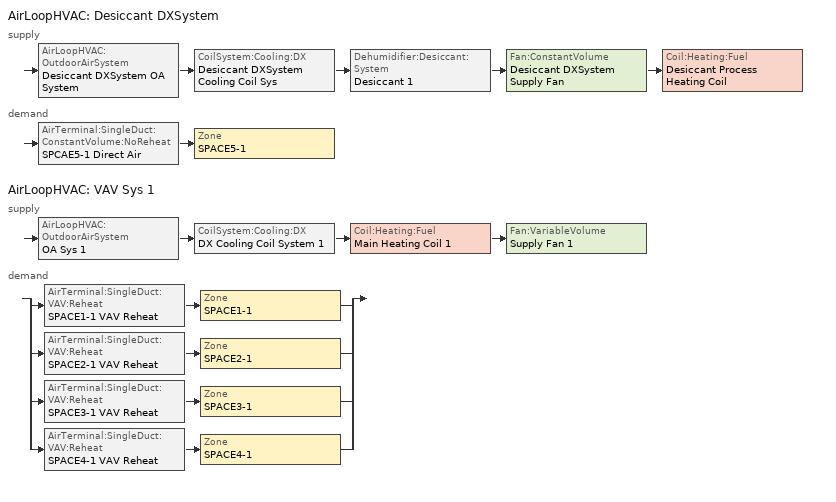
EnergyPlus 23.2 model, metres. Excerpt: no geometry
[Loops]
AirLoopHVAC 'Desiccant DXSystem'
 supply: AirLoopHVAC:OutdoorAirSystem 'Desiccant DXSystem OA System' > CoilSystem:Cooling:DX 'Desiccant DXSystem Cooling Coil Sys' > Dehumidifier:Desiccant:System 'Desiccant 1' > Fan:ConstantVolume 'Desiccant DXSystem Supply Fan' > Coil:Heating:Fuel 'Desiccant Process Heating Coil'
 demand: AirTerminal:SingleDuct:ConstantVolume:NoReheat 'SPCAE5-1 Direct Air' > Zone 'SPACE5-1'
AirLoopHVAC 'VAV Sys 1'
 supply: AirLoopHVAC:OutdoorAirSystem 'OA Sys 1' > CoilSystem:Cooling:DX 'DX Cooling Coil System 1' > Coil:Heating:Fuel 'Main Heating Coil 1' > Fan:VariableVolume 'Supply Fan 1'
 demand: split
  | AirTerminal:SingleDuct:VAV:Reheat 'SPACE1-1 VAV Reheat' > Zone 'SPACE1-1'
  | AirTerminal:SingleDuct:VAV:Reheat 'SPACE2-1 VAV Reheat' > Zone 'SPACE2-1'
  | AirTerminal:SingleDuct:VAV:Reheat 'SPACE3-1 VAV Reheat' > Zone 'SPACE3-1'
  | AirTerminal:SingleDuct:VAV:Reheat 'SPACE4-1 VAV Reheat' > Zone 'SPACE4-1'
[AirLoopHVAC]
Name | Design supply air flow rate
Desiccant DXSystem | 1.05
VAV Sys 1 | 2.5893
[AirLoopHVAC:ReturnPlenum]
Return-Plenum-1: Zone=PLENUM-1
[AirTerminal:SingleDuct:ConstantVolume:NoReheat]
SPCAE5-1 Direct Air: Availability schedule=Constant; Maximum air flow rate=1.05
[AirTerminal:SingleDuct:VAV:Reheat] Availability schedule=FanAvailSched; Constant minimum air flow fraction=0.3; Convergence tolerance=0.001; Damper heating action=ReverseWithLimits; Maximum flow fraction during reheat=Autosize; Maximum flow per zone floor area during reheat=Autosize; Maximum hot water or steam flow rate=0; Minimum hot water or steam flow rate=0; Zone minimum air flow input method=Constant
Name | Maximum air flow rate | Reheat coil
SPACE1-1 VAV Reheat | 0.49338 | SPACE1-1 Zone Coil
SPACE2-1 VAV Reheat | 0.37821 | SPACE2-1 Zone Coil
SPACE3-1 VAV Reheat | 0.64622 | SPACE3-1 Zone Coil
SPACE4-1 VAV Reheat | 0.52176 | SPACE4-1 Zone Coil
[Coil:Cooling:DX:SingleSpeed]
Desiccant DXSystem Cooling Coil: 2023 rated evaporator fan power per volume flow rate=934.4; Availability schedule=FanAvailSched; Condenser type=AirCooled; Energy input ratio function of flow fraction curve=HPACCOOLEIRFFF; Energy input ratio function of temperature curve=HPACCOOLEIRFT; Gross rated cooling cop=3.5; Gross rated sensible heat ratio=0.68; Gross rated total cooling capacity=22000; Latent capacity time constant=45; Maximum cycling rate=4; Nominal time for condensate removal to begin=1000; Part load fraction correlation curve=HPACCOOLPLFFPLR; Rated air flow rate=1.05; Ratio of initial moisture evaporation rate and steady state latent capacity=0.4; Total cooling capacity function of flow fraction curve=HPACCoolCapFFF; Total cooling capacity function of temperature curve=HPACCoolCapFT
[Coil:Cooling:DX:TwoSpeed]
Main Cooling Coil 1: Availability schedule=FanAvailSched; Energy input ratio function of flow fraction curve=PackagedRatedCoolEIRFFlow; Energy input ratio function of temperature curve=VarSpeedCoolEIRFT; High speed gross rated cooling cop=3; High speed gross rated total cooling capacity=42861; High speed rated air flow rate=2.5893; High speed rated sensible heat ratio=0.75; Low speed energy input ratio function of temperature curve=VarSpeedCoolEIRLSFT; Low speed gross rated cooling cop=4.2; Low speed gross rated sensible heat ratio=0.69; Low speed gross rated total cooling capacity=14286; Low speed rated air flow rate=0.863; Low speed total cooling capacity function of temperature curve=VarSpeedCoolCapLSFT; Part load fraction correlation curve=VarSpeedCyclingPLFFPLR; Total cooling capacity function of flow fraction curve=PackagedRatedCoolCapFFlow; Total cooling capacity function of temperature curve=VarSpeedCoolCapFT
[Coil:Heating:Fuel] Fuel type=NaturalGas
Name | Availability schedule | Burner efficiency | Nominal capacity
Desiccant Process Heating Coil | Constant | 0.8 | 1000000
Desiccant Regen Coil | FanAvailSched | 1 | 10000
Main heating Coil 1 | FanAvailSched | 0.8 | 4438.1
OA Desiccant Regen Coil | FanAvailSched | 0.8 | 100000
SPACE1-1 Zone Coil | FanAvailSched | 0.8 | 19243
SPACE2-1 Zone Coil | FanAvailSched | 0.8 | 14751
SPACE3-1 Zone Coil | FanAvailSched | 0.8 | 25204
SPACE4-1 Zone Coil | FanAvailSched | 0.8 | 20350
[CoilSystem:Cooling:DX] Availability schedule=FanAvailSched
Name | Cooling coil
DX Cooling Coil System 1 | Main Cooling Coil 1
Desiccant DXSystem Cooling Coil Sys | Desiccant DXSystem Cooling Coil
[Controller:OutdoorAir] Economizer control action type=ModulateFlow; Lockout type=NoLockout; Minimum limit type=FixedMinimum; Minimum outdoor air schedule=Min OA Sched
Name | Economizer control type | Economizer maximum limit dry bulb temperature | Maximum outdoor air flow rate | Mechanical ventilation controller | Minimum outdoor air flow rate | Economizer minimum limit dry bulb temperature
Desiccant OA Controller | NoEconomizer | 100 | 1.05 | 0 | 0.2
OA Controller 1 | FixedDryBulb | 19 | 2.5893 |  | 0.49088 | 4
[Dehumidifier:Desiccant:System] Availability schedule=FanAvailSched; Regeneration air fan placement=DrawThrough; Regeneration inlet air setpoint temperature=46.1111
Name | Companion coil regeneration air heating | Companion cooling coil | Companion cooling coil upstream of dehumidifier process inlet | Desiccant heat exchanger | Exhaust fan maximum flow rate | Exhaust fan maximum power | Exhaust fan power curve | Regeneration air fan | Regeneration air heater
Desiccant 1 | Yes | Desiccant DXSystem Cooling Coil | Yes | Desiccant Heat Exchanger 1 | 1.05 | 50 | EXHAUSTFANPLF | Desiccant Regen Fan | Desiccant Regen Coil
OA Desiccant System |  |  |  | OA Desiccant Heat Exchanger |  |  |  | OA Desiccant Regen Fan | OA Desiccant Regen Coil
[Fan:ConstantVolume]
Desiccant DXSystem Supply Fan: Availability schedule=FanAvailSched; Fan total efficiency=0.7; Maximum flow rate=1.05; Motor efficiency=0.9; Motor in airstream fraction=1; Pressure rise=571.66
[Fan:SystemModel] Availability schedule=FanAvailSched; Design electric power consumption=Autosize; Design power sizing method=TotalEfficiencyAndPressure; Design pressure rise=205.5; Electric power minimum flow rate fraction=0; Fan total efficiency=0.7; Motor efficiency=0.9; Motor in air stream fraction=1; Speed control method=Discrete
Name | Design maximum air flow rate
Desiccant Regen Fan | 1.05
OA Desiccant Regen Fan | 2.5893
[Fan:VariableVolume]
Supply Fan 1: Availability schedule=FanAvailSched; Fan power coefficient 1=0.00153024; Fan power coefficient 2=0.00520806; Fan power coefficient 3=1.10862; Fan power coefficient 4=-0.116356; Fan power coefficient 5=0; Fan power minimum air flow rate=0.35326; Fan power minimum flow rate input method=FixedFlowRate; Fan total efficiency=0.7; Maximum flow rate=2.5893; Motor efficiency=0.9; Motor in airstream fraction=1; Pressure rise=600
[HeatExchanger:AirToAir:FlatPlate]
OA Heat Recovery: Availability schedule=FanAvailSched; Economizer lockout=Yes; Flow arrangement type=CounterFlow; Nominal electric power=0; Nominal secondary air flow rate=2.5893; Nominal secondary air inlet temperature=20; Nominal supply air flow rate=2.5893; Nominal supply air inlet temperature=5; Nominal supply air outlet temperature=15; Ratio of supply to secondary ha values=1
[HeatExchanger:Desiccant:BalancedFlow] Availability schedule=FanAvailSched
Name | Heat exchanger performance
Desiccant Heat Exchanger 1 | HXDesPerf1
OA Desiccant Heat Exchanger | HXDesPerf2
[HeatExchanger:Desiccant:BalancedFlow:PerformanceDataType1] Maximum process inlet air relative humidity for humidity ratio equation=100; Maximum process inlet air relative humidity for temperature equation=100; Maximum regeneration air velocity for humidity ratio equation=4.826; Maximum regeneration air velocity for temperature equation=4.826; Maximum regeneration inlet air relative humidity for humidity ratio equation=45; Maximum regeneration inlet air relative humidity for temperature equation=45; Maximum regeneration inlet air temperature for humidity ratio equation=46.1111; Maximum regeneration inlet air temperature for temperature equation=46.1111; Minimum regeneration inlet air relative humidity for humidity ratio equation=5; Minimum regeneration inlet air relative humidity for temperature equation=5; Minimum regeneration inlet air temperature for humidity ratio equation=46.11111; Minimum regeneration inlet air temperature for temperature equation=46.11111; Nominal electric power=50
Name | Humidity ratio equation coefficient 1 | Humidity ratio equation coefficient 2 | Humidity ratio equation coefficient 3 | Humidity ratio equation coefficient 4 | Humidity ratio equation coefficient 5 | Humidity ratio equation coefficient 6 | Humidity ratio equation coefficient 7 | Humidity ratio equation coefficient 8 | Maximum process inlet air humidity ratio for humidity ratio equation | Maximum process inlet air humidity ratio for temperature equation | Maximum process inlet air temperature for humidity ratio equation | Maximum process inlet air temperature for temperature equation | Maximum regeneration inlet air humidity ratio for humidity ratio equation | Maximum regeneration inlet air humidity ratio for temperature equation | Maximum regeneration outlet air humidity ratio for humidity ratio equation | Maximum regeneration outlet air temperature for temperature equation | Minimum process inlet air humidity ratio for humidity ratio equation | Minimum process inlet air humidity ratio for temperature equation | Minimum process inlet air relative humidity for humidity ratio equation | Minimum process inlet air relative humidity for temperature equation | Minimum process inlet air temperature for humidity ratio equation | Minimum process inlet air temperature for temperature equation | Minimum regeneration air velocity for humidity ratio equation | Minimum regeneration air velocity for temperature equation | Minimum regeneration inlet air humidity ratio for humidity ratio equation | Minimum regeneration inlet air humidity ratio for temperature equation | Minimum regeneration outlet air humidity ratio for humidity ratio equation | Minimum regeneration outlet air temperature for temperature equation | Nominal air face velocity | Nominal air flow rate | Temperature equation coefficient 1 | Temperature equation coefficient 2 | Temperature equation coefficient 3 | Temperature equation coefficient 4 | Temperature equation coefficient 5 | Temperature equation coefficient 6 | Temperature equation coefficient 7 | Temperature equation coefficient 8
HXDesPerf1 | -22.5547 | 0.976839 | 0.489176 | -0.0630019 | 0.0120773 | 5.17134e-05 | 0.0494917 | -0.000259417 | 0.015714 | 0.015714 | 21.83333 | 21.83333 | 0.024286 | 0.024286 | 0.026279 | 50 | 0.005 | 0.005 | 80 | 80 | 4.583333 | 4.583333 | 2.286 | 2.286 | 0.007143 | 0.007143 | 0.007914 | 35 | 3.25 | 1.05 | -2.53636 | 21.3247 | 0.923308 | 943.276 | -59.2367 | -0.0427465 | 112.204 | 0.778252
HXDesPerf2 | 0.001 | 1 | 0 | 0 | 0 | 0 | 0 | 0 | 1 | 1 | 100 | 100 | 1 | 1 | 1 | 43.1111 | 0 | 0 | 0 | 0 | -100 | -100 | 0.001 | 0.001 | 0 | 0 | 0 | 43.11111 | 4.8 | 2.5893 | -3 | 0 | 1 | 0 | 0 | 0 | 0 | 0
[SetpointManager:MixedAir] Control variable=Temperature
Name | Setpoint node or nodelist
Adjusted Cooling Supply Air Temp Manager | HX Process Outlet Node
Mixed Air and Coil Exit Temp Manager 1 | Supply Fan Upstream Nodes
[SetpointManager:OutdoorAirPretreat]
DXSystem 1 Desiccant Set Point Manager: Control variable=MaximumHumidityRatio; Maximum setpoint humidity ratio=1; Maximum setpoint temperature=99; Minimum setpoint humidity ratio=1e-05; Minimum setpoint temperature=-99; Setpoint node or nodelist=OA Desiccant Process Outlet Node
[SetpointManager:SingleZone:Cooling]
Cooling Supply Air Temp Manager: Control variable=Temperature; Control zone=SPACE5-1; Maximum supply air temperature=99; Minimum supply air temperature=-99; Setpoint node or nodelist=Desiccant Supply Fan Outlet Node
[SetpointManager:SingleZone:Heating]
Heating Supply Air Temp Manager: Control variable=Temperature; Control zone=SPACE5-1; Maximum supply air temperature=99; Minimum supply air temperature=-99; Setpoint node or nodelist=Desiccant DXSystem Air Loop Outlet Node
[SetpointManager:SingleZone:Humidity:Maximum]
Name | Setpoint node or nodelist
SPACE1-1 Humidistat Manager | Mixed Air Node 1
Zone Max Humidity Manager | HX Process Outlet Node
[ThermostatSetpoint:DualSetpoint]
DualSetPoint: Cooling setpoint temperature schedule=Clg-SetP-Sch; Heating setpoint temperature schedule=Htg-SetP-Sch
[ThermostatSetpoint:SingleCooling]
CoolingSetpoint: Setpoint temperature schedule=Clg-SetP-Sch
[ThermostatSetpoint:SingleHeating]
HeatingSetpoint: Setpoint temperature schedule=Htg-SetP-Sch
[ZoneControl:Thermostat]
Name | Zone or zonelist | Control 1 | Control 2 | Control 3 | Control type schedule
SPACE1-1 Control | SPACE1-1 | CoolingSetPoint | HeatingSetpoint | DualSetPoint | Zone Control Type Sched
SPACE2-1 Control | SPACE2-1 | CoolingSetPoint | HeatingSetpoint | DualSetPoint | Zone Control Type Sched
SPACE3-1 Control | SPACE3-1 | CoolingSetPoint | HeatingSetpoint | DualSetPoint | Zone Control Type Sched
SPACE4-1 Control | SPACE4-1 | CoolingSetPoint | HeatingSetpoint | DualSetPoint | Zone Control Type Sched
SPACE5-1 Control | SPACE5-1 | DualSetPoint |  |  | Desiccant Control Type Sched
[Zone equipment]
SPACE1-1: SPACE1-1 VAV Reheat
SPACE2-1: SPACE2-1 VAV Reheat
SPACE3-1: SPACE3-1 VAV Reheat
SPACE4-1: SPACE4-1 VAV Reheat
SPACE5-1: SPCAE5-1 Direct Air
[Curve:Biquadratic] Input unit type for x=Temperature; Input unit type for y=Temperature; Output unit type=Dimensionless
Name | Maximum value of x | Maximum value of y | Minimum value of x | Minimum value of y | Coefficient1 constant | Coefficient2 x | Coefficient3 x 2 | Coefficient4 y | Coefficient5 y 2 | Coefficient6 x y
HPACCOOLEIRFT | 100 | 100 | -100 | -100 | 0.342414 | 0.034885 | -0.0006237 | 0.00497722 | 0.000437951 | -0.000728028
HPACCoolCapFT | 100 | 100 | -100 | -100 | 0.942588 | 0.00954335 | 0.00068377 | -0.0110427 | 5.249e-06 | -9.72e-06
VarSpeedCoolCapFT; VarSpeedCoolCapLSFT | 23.88889 | 46.11111 | 12.77778 | 23.88889 | 0.476428 | 0.0401147 | 0.000226411 | -0.000827136 | -7.3224e-06 | -0.000446278
VarSpeedCoolEIRFT | 23.88889 | 46.11111 | 12.77778 | 23.88889 | 0.632475 | -0.0121321 | 0.000507773 | 0.0155377 | 0.00027284 | -0.000679201
VarSpeedCoolEIRLSFT | 23.88889 | 46.11111 | 12.77778 | 23.88889 | 0.774645 | -0.0343731 | 0.000783173 | 0.0146596 | 0.000488851 | -0.000752036
[Curve:Cubic]
Name | Maximum value of x | Minimum value of x | Coefficient1 constant | Coefficient2 x | Coefficient3 x 2 | Coefficient4 x 3 | Input unit type for x | Output unit type
EXHAUSTFANPLF | 1 | 0 | 0 | 1 | 0 | 0
PackagedRatedCoolCapFFlow | 1.5 | 0.5 | 0.472786 | 1.24334 | -1.03871 | 0.322578 | Dimensionless | Dimensionless
PackagedRatedCoolEIRFFlow | 1.5 | 0.5 | 1.00795 | 0.345441 | -0.692289 | 0.338899 | Dimensionless | Dimensionless
[Curve:Quadratic] Maximum value of x=1; Minimum value of x=0
Name | Coefficient1 constant | Coefficient2 x | Coefficient3 x 2
HPACCOOLEIRFFF | 1.1552 | -0.1808 | 0.0256
HPACCOOLPLFFPLR | 0.75 | 0.25 | 0
HPACCoolCapFFF | 0.8 | 0.2 | 0
VarSpeedCyclingPLFFPLR | 0.85 | 0.15 | 0
[Schedule:Compact]
Clg-SetP-Sch: Through: 12/31, For: SummerDesignDay, Until: 24:00, 23.9, For: WinterDesignDay, Until: 24:00, 40, For: WeekEnds Holiday, Until: 7:00, 40, Until: 13:00, 23.9, Until: 24:00, 32.2, For: AllOtherDays, Until: 7:00, 40, Until: 18:00, 23.9, Until: 24:00, 40
Constant: Through: 12/31, For: AllDays, Until: 24:00, 1
Desiccant Control Type Sched: Through: 12/31, For: AllDays, Until: 24:00, 4
FanAvailSched: Through: 3/31, For: AllDays, Until: 24:00, 1, Through: 9/30, For: WeekDays, Until: 7:00, 0, Until: 17:00, 1, Until: 24:00, 0, For: SummerDesignDay WinterDesignDay, Until: 24:00, 1, For: AllOtherDays, Until: 24:00, 0, Through: 12/31, For: AllDays, Until: 24:00, 1
Htg-SetP-Sch: Through: 12/31, For: SummerDesignDay, Until: 24:00, 12.8, For: WinterDesignDay, Until: 24:00, 21.1, For: WeekEnds Holiday, Until: 7:00, 12.8, Until: 13:00, 21.1, Until: 24:00, 12.8, For: AllOtherDays, Until: 7:00, 12.8, Until: 18:00, 21.1, Until: 24:00, 12.8
Min OA Sched: Through: 12/31, For: Weekdays, Until: 7:00, 0.02, Until: 17:00, 1, Until: 24:00, 0, For: AllOtherDays, Until: 24:00, 0.02
Zone Control Type Sched: Through: 12/31, For: SummerDesignDay, Until: 24:00, 2, For: WinterDesignDay, Until: 24:00, 1, For: AllOtherDays, Until: 24:00, 4
